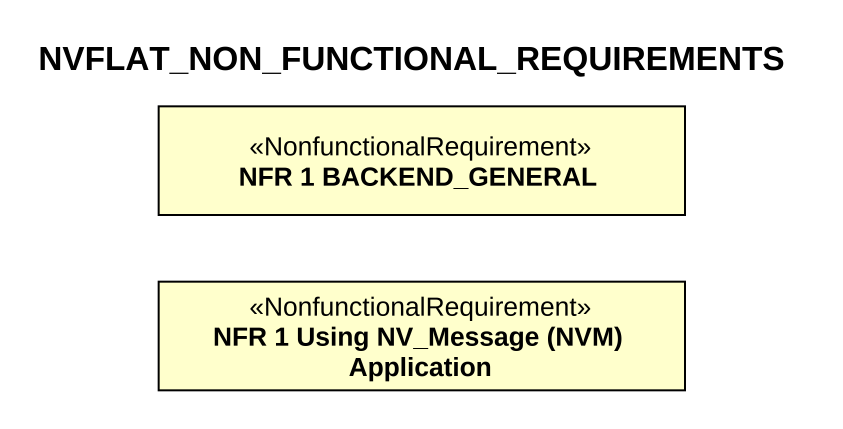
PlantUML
@startuml
title NVFLAT_NON_FUNCTIONAL_REQUIREMENTS
hide circle
hide empty members
class "NFR 1 BACKEND_GENERAL" as NFR_1_BACKEND_GENERAL <<NonfunctionalRequirement>>
class "NFR 1 Using NV_Message (NVM) Application" as NFR_1_Using_NV_Message_NVM <<NonfunctionalRequirement>>
@enduml
